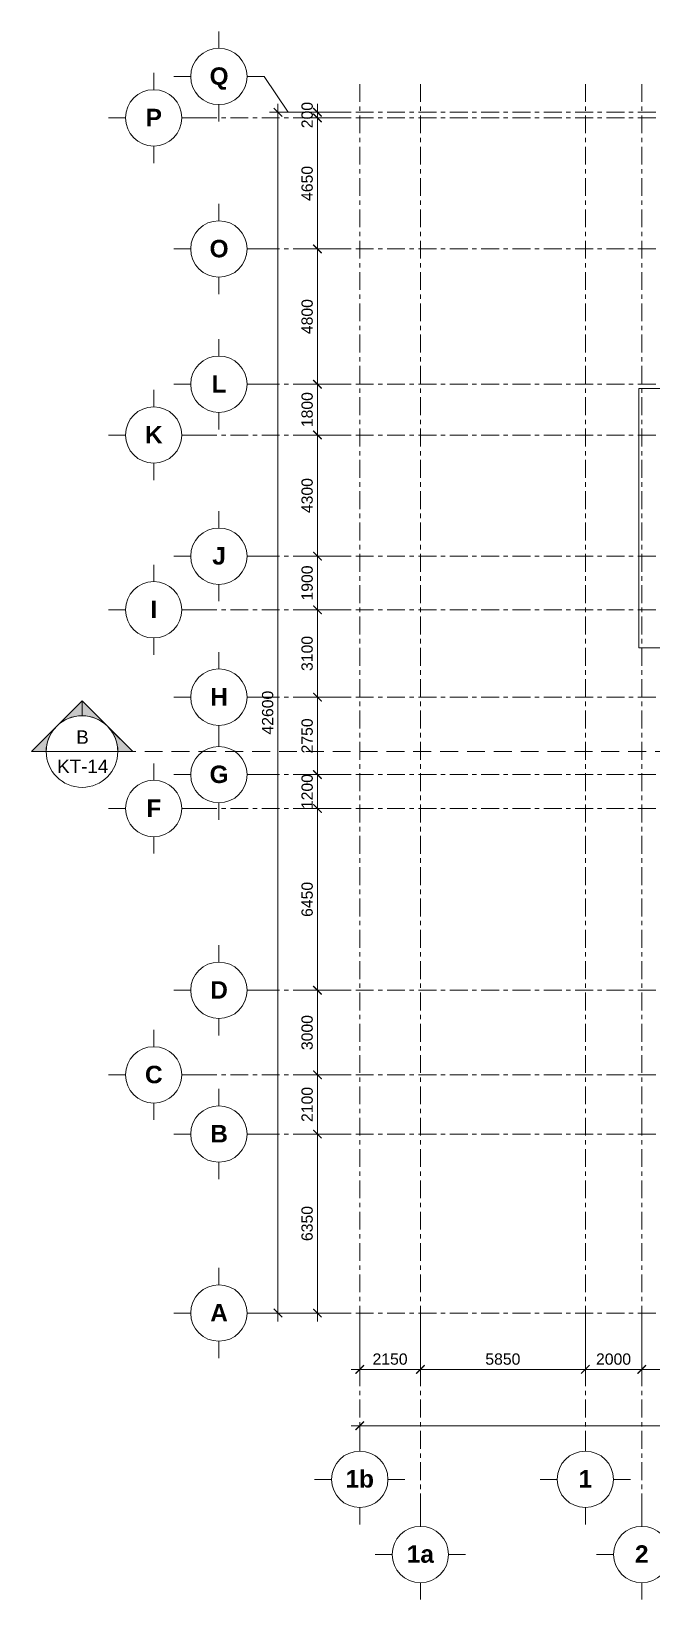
# Model space of a CAD drawing. Header units: millimetres. Extents: x -20144 to 126922, y -42414 to 48263.
# Drawn here: x 61186 to 83180, y -10168 to 45470 of the extents above; entities that cross this region are included whole.
import ezdxf

# ---------------------------------------------------------------- set-up
doc = ezdxf.new("R2010")
doc.units = ezdxf.units.MM
doc.linetypes.add('Grid Line', pattern=[22.225, 12.7, -3.175, 3.175, -3.175])
doc.linetypes.add('HIDDEN2', pattern=[4.7625, 3.175, -1.5875])
for name, color, linetype, lineweight in [('DIM', 1, 'Continuous', 5), ('G-ANNO-SYMB', 111, 'Continuous', 5), ('KH', 6, 'Continuous', 5), ('KI-HIEU-1', 151, 'Continuous', 9), ('NET-THAY', 2, 'Continuous', 9), ('TRUC', 225, 'Continuous', 5)]:
    doc.layers.add(name, color=color, linetype=linetype, lineweight=lineweight)
doc.styles.add('Arial', font='arial.ttf', dxfattribs={"height": 700})
doc.styles.add('Arial_B', font='arialbd.ttf', dxfattribs={"height": 3})
doc.styles.add('TA1', font='arial.ttf')
doc.dimstyles.new('D_200_KTx2', dxfattribs={"dimtxt": 400, "dimasz": 300, "dimexe": 300, "dimexo": 300, "dimgap": 160, "dimtad": 1, "dimdec": 0, "dimzin": 9, "dimtxsty": 'TA1', "dimblk": 'ARCHTICK', "dimcen": 1, "dimdle": 300, "dimclrd": 256, "dimclre": 256, "dimclrt": 7, "dimadec": 0, "dimazin": 0, "dimtfac": 1, "dimtdec": 0, "dimtix": 1, "dimtmove": 1, "dimatfit": 3, "dimldrblk": 'ARCHTICK', "dimfxl": 0, "dimtolj": 1, "dimtzin": 0, "dimlwd": -1, "dimlwe": -1, "dimarcsym": 0})

# ---------------------------------------------------------------- blocks, each defined once
blk = doc.blocks.new('_ARCHTICK')
at = {"color": 0, "linetype": 'ByBlock', "const_width": 0.15}
blk.add_lwpolyline([(-0.5, -0.5), (0.5, 0.5)], dxfattribs=at)
blk = doc.blocks.new('*D206')
at = {"layer": 'Defpoints', "color": 0, "transparency": 16777216}
for p in [(72830, 0), (74980, 0), (74980, -2000)]:
    blk.add_point(p, dxfattribs=at)
at = {"layer": 'DIM', "transparency": 16777216}
for p, q in [((72830, -300), (72830, -2300)), ((74980, -300), (74980, -2300)), ((72530, -2000), (75280, -2000))]:
    blk.add_line(p, q, dxfattribs=at)
at = {"layer": 'DIM', "transparency": 16777216, "xscale": 300, "yscale": 300, "zscale": 300, "rotation": 180}
blk.add_blockref('_ARCHTICK', (72830, -2000), dxfattribs=at)
at = {"layer": 'DIM', "transparency": 16777216, "xscale": 300, "yscale": 300, "zscale": 300}
blk.add_blockref('_ARCHTICK', (74980, -2000), dxfattribs=at)
at = {"layer": 'DIM', "color": 7, "transparency": 16777216, "insert": (73905, -1636), "char_height": 400, "attachment_point": 5, "style": 'TA1'}
blk.add_mtext('\\A1;2150', dxfattribs=at)
blk = doc.blocks.new('*D207')
at = {"layer": 'Defpoints', "color": 0, "transparency": 16777216}
for p in [(74980, 0), (80830, 0), (80830, -2000)]:
    blk.add_point(p, dxfattribs=at)
at = {"layer": 'DIM', "transparency": 16777216}
for p, q in [((74980, -300), (74980, -2300)), ((80830, -300), (80830, -2300)), ((74680, -2000), (81130, -2000))]:
    blk.add_line(p, q, dxfattribs=at)
at = {"layer": 'DIM', "transparency": 16777216, "xscale": 300, "yscale": 300, "zscale": 300, "rotation": 180}
blk.add_blockref('_ARCHTICK', (74980, -2000), dxfattribs=at)
at = {"layer": 'DIM', "transparency": 16777216, "xscale": 300, "yscale": 300, "zscale": 300}
blk.add_blockref('_ARCHTICK', (80830, -2000), dxfattribs=at)
at = {"layer": 'DIM', "color": 7, "transparency": 16777216, "insert": (77905, -1636), "char_height": 400, "attachment_point": 5, "style": 'TA1'}
blk.add_mtext('\\A1;5850', dxfattribs=at)
blk = doc.blocks.new('*D208')
at = {"layer": 'Defpoints', "color": 0, "transparency": 16777216}
for p in [(80830, 0), (82830, 0), (82830, -2000)]:
    blk.add_point(p, dxfattribs=at)
at = {"layer": 'DIM', "transparency": 16777216}
for p, q in [((80830, -300), (80830, -2300)), ((82830, -300), (82830, -2300)), ((80530, -2000), (83130, -2000))]:
    blk.add_line(p, q, dxfattribs=at)
at = {"layer": 'DIM', "transparency": 16777216, "xscale": 300, "yscale": 300, "zscale": 300, "rotation": 180}
blk.add_blockref('_ARCHTICK', (80830, -2000), dxfattribs=at)
at = {"layer": 'DIM', "transparency": 16777216, "xscale": 300, "yscale": 300, "zscale": 300}
blk.add_blockref('_ARCHTICK', (82830, -2000), dxfattribs=at)
at = {"layer": 'DIM', "color": 7, "transparency": 16777216, "insert": (81830, -1636), "char_height": 400, "attachment_point": 5, "style": 'TA1'}
blk.add_mtext('\\A1;2000', dxfattribs=at)
blk = doc.blocks.new('*D209')
at = {"layer": 'Defpoints', "color": 0, "transparency": 16777216}
for p in [(82830, 0), (89280, 0), (89280, -2000)]:
    blk.add_point(p, dxfattribs=at)
at = {"layer": 'DIM', "transparency": 16777216}
for p, q in [((82830, -300), (82830, -2300)), ((89280, -300), (89280, -2300)), ((82530, -2000), (89580, -2000))]:
    blk.add_line(p, q, dxfattribs=at)
at = {"layer": 'DIM', "transparency": 16777216, "xscale": 300, "yscale": 300, "zscale": 300, "rotation": 180}
blk.add_blockref('_ARCHTICK', (82830, -2000), dxfattribs=at)
at = {"layer": 'DIM', "transparency": 16777216, "xscale": 300, "yscale": 300, "zscale": 300}
blk.add_blockref('_ARCHTICK', (89280, -2000), dxfattribs=at)
at = {"layer": 'DIM', "color": 7, "transparency": 16777216, "insert": (86055, -1636), "char_height": 400, "attachment_point": 5, "style": 'TA1'}
blk.add_mtext('\\A1;6450', dxfattribs=at)
blk = doc.blocks.new('*D221')
at = {"layer": 'Defpoints', "color": 0, "transparency": 16777216}
for p in [(72830, -3576), (122330, -3576), (122330, -4000)]:
    blk.add_point(p, dxfattribs=at)
at = {"layer": 'DIM', "transparency": 16777216}
for p, q in [((72830, -3876), (72830, -4300)), ((122330, -3876), (122330, -4300)), ((72530, -4000), (122630, -4000))]:
    blk.add_line(p, q, dxfattribs=at)
at = {"layer": 'DIM', "transparency": 16777216, "xscale": 300, "yscale": 300, "zscale": 300, "rotation": 180}
blk.add_blockref('_ARCHTICK', (72830, -4000), dxfattribs=at)
at = {"layer": 'DIM', "transparency": 16777216, "xscale": 300, "yscale": 300, "zscale": 300}
blk.add_blockref('_ARCHTICK', (122330, -4000), dxfattribs=at)
at = {"layer": 'DIM', "color": 7, "transparency": 16777216, "insert": (97580, -3636), "char_height": 400, "attachment_point": 5, "style": 'TA1'}
blk.add_mtext('\\A1;49500', dxfattribs=at)
blk = doc.blocks.new('*D222')
at = {"layer": 'Defpoints', "color": 0, "transparency": 16777216}
for p in [(71330, 42400), (72830, 42600), (72830, 42400)]:
    blk.add_point(p, dxfattribs=at)
at = {"layer": 'DIM', "transparency": 16777216}
for p, q in [((71330, 42600), (71330, 42900)), ((72530, 42600), (71030, 42600)), ((72530, 42400), (71030, 42400)), ((71330, 42600), (71330, 42400)), ((71330, 42400), (71330, 42100))]:
    blk.add_line(p, q, dxfattribs=at)
at = {"layer": 'DIM', "transparency": 16777216, "xscale": 300, "yscale": 300, "zscale": 300}
for p, rotation in [((71330, 42600), 270), ((71330, 42400), 90)]:
    blk.add_blockref('_ARCHTICK', p, dxfattribs=dict(at, rotation=rotation))
at = {"layer": 'DIM', "color": 7, "transparency": 16777216, "insert": (70966, 42500), "char_height": 400, "attachment_point": 5, "rotation": 90, "style": 'TA1'}
blk.add_mtext('\\A1;200', dxfattribs=at)
blk = doc.blocks.new('*D223')
at = {"layer": 'Defpoints', "color": 0, "transparency": 16777216}
for p in [(72830, 42400), (71330, 37750), (72830, 37750)]:
    blk.add_point(p, dxfattribs=at)
at = {"layer": 'DIM', "transparency": 16777216}
for p, q in [((72530, 42400), (71030, 42400)), ((71330, 42700), (71330, 37450)), ((72530, 37750), (71030, 37750))]:
    blk.add_line(p, q, dxfattribs=at)
at = {"layer": 'DIM', "transparency": 16777216, "xscale": 300, "yscale": 300, "zscale": 300}
for p, rotation in [((71330, 42400), 90), ((71330, 37750), 270)]:
    blk.add_blockref('_ARCHTICK', p, dxfattribs=dict(at, rotation=rotation))
at = {"layer": 'DIM', "color": 7, "transparency": 16777216, "insert": (70966, 40075), "char_height": 400, "attachment_point": 5, "rotation": 90, "style": 'TA1'}
blk.add_mtext('\\A1;4650', dxfattribs=at)
blk = doc.blocks.new('*D224')
at = {"layer": 'Defpoints', "color": 0, "transparency": 16777216}
for p in [(72830, 37750), (71330, 32950), (72830, 32950)]:
    blk.add_point(p, dxfattribs=at)
at = {"layer": 'DIM', "transparency": 16777216}
for p, q in [((71330, 38050), (71330, 32650)), ((72530, 37750), (71030, 37750)), ((72530, 32950), (71030, 32950))]:
    blk.add_line(p, q, dxfattribs=at)
at = {"layer": 'DIM', "transparency": 16777216, "xscale": 300, "yscale": 300, "zscale": 300}
for p, rotation in [((71330, 37750), 90), ((71330, 32950), 270)]:
    blk.add_blockref('_ARCHTICK', p, dxfattribs=dict(at, rotation=rotation))
at = {"layer": 'DIM', "color": 7, "transparency": 16777216, "insert": (70966, 35350), "char_height": 400, "attachment_point": 5, "rotation": 90, "style": 'TA1'}
blk.add_mtext('\\A1;4800', dxfattribs=at)
blk = doc.blocks.new('*D225')
at = {"layer": 'Defpoints', "color": 0, "transparency": 16777216}
for p in [(72830, 32950), (71330, 31150), (72830, 31150)]:
    blk.add_point(p, dxfattribs=at)
at = {"layer": 'DIM', "transparency": 16777216}
for p, q in [((72530, 32950), (71030, 32950)), ((71330, 33250), (71330, 30850)), ((72530, 31150), (71030, 31150))]:
    blk.add_line(p, q, dxfattribs=at)
at = {"layer": 'DIM', "transparency": 16777216, "xscale": 300, "yscale": 300, "zscale": 300}
for p, rotation in [((71330, 32950), 90), ((71330, 31150), 270)]:
    blk.add_blockref('_ARCHTICK', p, dxfattribs=dict(at, rotation=rotation))
at = {"layer": 'DIM', "color": 7, "transparency": 16777216, "insert": (70966, 32050), "char_height": 400, "attachment_point": 5, "rotation": 90, "style": 'TA1'}
blk.add_mtext('\\A1;1800', dxfattribs=at)
blk = doc.blocks.new('*D226')
at = {"layer": 'Defpoints', "color": 0, "transparency": 16777216}
for p in [(72830, 31150), (71330, 26850), (72830, 26850)]:
    blk.add_point(p, dxfattribs=at)
at = {"layer": 'DIM', "transparency": 16777216}
for p, q in [((71330, 31450), (71330, 26550)), ((72530, 31150), (71030, 31150)), ((72530, 26850), (71030, 26850))]:
    blk.add_line(p, q, dxfattribs=at)
at = {"layer": 'DIM', "transparency": 16777216, "xscale": 300, "yscale": 300, "zscale": 300}
for p, rotation in [((71330, 31150), 90), ((71330, 26850), 270)]:
    blk.add_blockref('_ARCHTICK', p, dxfattribs=dict(at, rotation=rotation))
at = {"layer": 'DIM', "color": 7, "transparency": 16777216, "insert": (70965, 29000), "char_height": 400, "attachment_point": 5, "rotation": 90, "style": 'TA1'}
blk.add_mtext('\\A1;4300', dxfattribs=at)
blk = doc.blocks.new('*D227')
at = {"layer": 'Defpoints', "color": 0, "transparency": 16777216}
for p in [(72830, 26850), (71330, 24950), (72830, 24950)]:
    blk.add_point(p, dxfattribs=at)
at = {"layer": 'DIM', "transparency": 16777216}
for p, q in [((72530, 26850), (71030, 26850)), ((71330, 27150), (71330, 24650)), ((72530, 24950), (71030, 24950))]:
    blk.add_line(p, q, dxfattribs=at)
at = {"layer": 'DIM', "transparency": 16777216, "xscale": 300, "yscale": 300, "zscale": 300}
for p, rotation in [((71330, 26850), 90), ((71330, 24950), 270)]:
    blk.add_blockref('_ARCHTICK', p, dxfattribs=dict(at, rotation=rotation))
at = {"layer": 'DIM', "color": 7, "transparency": 16777216, "insert": (70966, 25900), "char_height": 400, "attachment_point": 5, "rotation": 90, "style": 'TA1'}
blk.add_mtext('\\A1;1900', dxfattribs=at)
blk = doc.blocks.new('*D228')
at = {"layer": 'Defpoints', "color": 0, "transparency": 16777216}
for p in [(72830, 24950), (71330, 21850), (72830, 21850)]:
    blk.add_point(p, dxfattribs=at)
at = {"layer": 'DIM', "transparency": 16777216}
for p, q in [((71330, 25250), (71330, 21550)), ((72530, 24950), (71030, 24950)), ((72530, 21850), (71030, 21850))]:
    blk.add_line(p, q, dxfattribs=at)
at = {"layer": 'DIM', "transparency": 16777216, "xscale": 300, "yscale": 300, "zscale": 300}
for p, rotation in [((71330, 24950), 90), ((71330, 21850), 270)]:
    blk.add_blockref('_ARCHTICK', p, dxfattribs=dict(at, rotation=rotation))
at = {"layer": 'DIM', "color": 7, "transparency": 16777216, "insert": (70965, 23400), "char_height": 400, "attachment_point": 5, "rotation": 90, "style": 'TA1'}
blk.add_mtext('\\A1;3100', dxfattribs=at)
blk = doc.blocks.new('*D229')
at = {"layer": 'Defpoints', "color": 0, "transparency": 16777216}
for p in [(72830, 21850), (71330, 19100), (72830, 19100)]:
    blk.add_point(p, dxfattribs=at)
at = {"layer": 'DIM', "transparency": 16777216}
for p, q in [((72530, 21850), (71030, 21850)), ((71330, 22150), (71330, 18800)), ((72530, 19100), (71030, 19100))]:
    blk.add_line(p, q, dxfattribs=at)
at = {"layer": 'DIM', "transparency": 16777216, "xscale": 300, "yscale": 300, "zscale": 300}
for p, rotation in [((71330, 21850), 90), ((71330, 19100), 270)]:
    blk.add_blockref('_ARCHTICK', p, dxfattribs=dict(at, rotation=rotation))
at = {"layer": 'DIM', "color": 7, "transparency": 16777216, "insert": (70966, 20475), "char_height": 400, "attachment_point": 5, "rotation": 90, "style": 'TA1'}
blk.add_mtext('\\A1;2750', dxfattribs=at)
blk = doc.blocks.new('*D230')
at = {"layer": 'Defpoints', "color": 0, "transparency": 16777216}
for p in [(72830, 19100), (71330, 17900), (72830, 17900)]:
    blk.add_point(p, dxfattribs=at)
at = {"layer": 'DIM', "transparency": 16777216}
for p, q in [((72530, 19100), (71030, 19100)), ((71330, 19100), (71330, 19400)), ((71330, 19100), (71330, 17900)), ((72530, 17900), (71030, 17900)), ((71330, 17900), (71330, 17600))]:
    blk.add_line(p, q, dxfattribs=at)
at = {"layer": 'DIM', "transparency": 16777216, "xscale": 300, "yscale": 300, "zscale": 300}
for p, rotation in [((71330, 19100), 270), ((71330, 17900), 90)]:
    blk.add_blockref('_ARCHTICK', p, dxfattribs=dict(at, rotation=rotation))
at = {"layer": 'DIM', "color": 7, "transparency": 16777216, "insert": (70966, 18500), "char_height": 400, "attachment_point": 5, "rotation": 90, "style": 'TA1'}
blk.add_mtext('\\A1;1200', dxfattribs=at)
blk = doc.blocks.new('*D231')
at = {"layer": 'Defpoints', "color": 0, "transparency": 16777216}
for p in [(72830, 17900), (71330, 11450), (72830, 11450)]:
    blk.add_point(p, dxfattribs=at)
at = {"layer": 'DIM', "transparency": 16777216}
for p, q in [((72530, 17900), (71030, 17900)), ((71330, 18200), (71330, 11150)), ((72530, 11450), (71030, 11450))]:
    blk.add_line(p, q, dxfattribs=at)
at = {"layer": 'DIM', "transparency": 16777216, "xscale": 300, "yscale": 300, "zscale": 300}
for p, rotation in [((71330, 17900), 90), ((71330, 11450), 270)]:
    blk.add_blockref('_ARCHTICK', p, dxfattribs=dict(at, rotation=rotation))
at = {"layer": 'DIM', "color": 7, "transparency": 16777216, "insert": (70966, 14675), "char_height": 400, "attachment_point": 5, "rotation": 90, "style": 'TA1'}
blk.add_mtext('\\A1;6450', dxfattribs=at)
blk = doc.blocks.new('*D232')
at = {"layer": 'Defpoints', "color": 0, "transparency": 16777216}
for p in [(72830, 11450), (71330, 8450), (72830, 8450)]:
    blk.add_point(p, dxfattribs=at)
at = {"layer": 'DIM', "transparency": 16777216}
for p, q in [((71330, 11750), (71330, 8150)), ((72530, 11450), (71030, 11450)), ((72530, 8450), (71030, 8450))]:
    blk.add_line(p, q, dxfattribs=at)
at = {"layer": 'DIM', "transparency": 16777216, "xscale": 300, "yscale": 300, "zscale": 300}
for p, rotation in [((71330, 11450), 90), ((71330, 8450), 270)]:
    blk.add_blockref('_ARCHTICK', p, dxfattribs=dict(at, rotation=rotation))
at = {"layer": 'DIM', "color": 7, "transparency": 16777216, "insert": (70965, 9950), "char_height": 400, "attachment_point": 5, "rotation": 90, "style": 'TA1'}
blk.add_mtext('\\A1;3000', dxfattribs=at)
blk = doc.blocks.new('*D233')
at = {"layer": 'Defpoints', "color": 0, "transparency": 16777216}
for p in [(72830, 8450), (71330, 6350), (72830, 6350)]:
    blk.add_point(p, dxfattribs=at)
at = {"layer": 'DIM', "transparency": 16777216}
for p, q in [((72530, 8450), (71030, 8450)), ((71330, 8750), (71330, 6050)), ((72530, 6350), (71030, 6350))]:
    blk.add_line(p, q, dxfattribs=at)
at = {"layer": 'DIM', "transparency": 16777216, "xscale": 300, "yscale": 300, "zscale": 300}
for p, rotation in [((71330, 8450), 90), ((71330, 6350), 270)]:
    blk.add_blockref('_ARCHTICK', p, dxfattribs=dict(at, rotation=rotation))
at = {"layer": 'DIM', "color": 7, "transparency": 16777216, "insert": (70966, 7400), "char_height": 400, "attachment_point": 5, "rotation": 90, "style": 'TA1'}
blk.add_mtext('\\A1;2100', dxfattribs=at)
blk = doc.blocks.new('*D234')
at = {"layer": 'Defpoints', "color": 0, "transparency": 16777216}
for p in [(72830, 6350), (71330, 0), (72830, 0)]:
    blk.add_point(p, dxfattribs=at)
at = {"layer": 'DIM', "transparency": 16777216}
for p, q in [((72530, 6350), (71030, 6350)), ((71330, 6650), (71330, -300)), ((72530, 0), (71030, 0))]:
    blk.add_line(p, q, dxfattribs=at)
at = {"layer": 'DIM', "transparency": 16777216, "xscale": 300, "yscale": 300, "zscale": 300}
for p, rotation in [((71330, 6350), 90), ((71330, 0), 270)]:
    blk.add_blockref('_ARCHTICK', p, dxfattribs=dict(at, rotation=rotation))
at = {"layer": 'DIM', "color": 7, "transparency": 16777216, "insert": (70965, 3175), "char_height": 400, "attachment_point": 5, "rotation": 90, "style": 'TA1'}
blk.add_mtext('\\A1;6350', dxfattribs=at)
blk = doc.blocks.new('*D235')
at = {"layer": 'Defpoints', "color": 0, "transparency": 16777216}
for p in [(72830, 42600), (69930, 0), (72830, 0)]:
    blk.add_point(p, dxfattribs=at)
at = {"layer": 'DIM', "transparency": 16777216}
for p, q in [((69930, 42900), (69930, -300)), ((72530, 42600), (69630, 42600)), ((72530, 0), (69630, 0))]:
    blk.add_line(p, q, dxfattribs=at)
at = {"layer": 'DIM', "transparency": 16777216, "xscale": 300, "yscale": 300, "zscale": 300}
for p, rotation in [((69930, 42600), 90), ((69930, 0), 270)]:
    blk.add_blockref('_ARCHTICK', p, dxfattribs=dict(at, rotation=rotation))
at = {"layer": 'DIM', "color": 7, "transparency": 16777216, "insert": (69566, 21300), "char_height": 400, "attachment_point": 5, "rotation": 90, "style": 'TA1'}
blk.add_mtext('\\A1;42600', dxfattribs=at)
blk = doc.blocks.new('Grid - FamilyAL-KH TRUC-550400-MẶT BẰNG HẦM 2')
at = {"layer": 'KH'}
for p, q in [((0, 7), (0, 4)), ((-8, -1), (-5, -1)), ((8, -1), (5, -1)), ((0, -9), (0, -6))]:
    blk.add_line(p, q, dxfattribs=at)
blk.add_circle((0, -1), 5, dxfattribs=at)
blk = doc.blocks.new('Section - Section Head - Filled-317961-MẶT BẰNG TẦNG 1')
at = {"layer": 'G-ANNO-SYMB'}
h = blk.add_hatch(color=256, dxfattribs=at)
edge = h.paths.add_edge_path(flags=0)
edge.add_line((-10.84, 4.49), (-6.35, 8.98))
edge.add_line((-6.35, 8.98), (-6.35, 6.35))
edge.add_arc((-6.35, 0), 6.35, 90, 135)
h = blk.add_hatch(color=256, dxfattribs=at)
edge = h.paths.add_edge_path(flags=0)
edge.add_arc((-6.35, 0), 6.35, 45, 90)
edge.add_line((-6.35, 6.35), (-6.35, 8.98))
edge.add_line((-6.35, 8.98), (-1.86, 4.49))
h = blk.add_hatch(color=256, dxfattribs=at)
edge = h.paths.add_edge_path(flags=0)
edge.add_arc((-6.35, 0), 6.36, 137.9216, 180)
edge.add_line((-12.71, 0), (-15.33, 0))
edge.add_line((-15.33, 0), (-11.07, 4.26))
h = blk.add_hatch(color=256, dxfattribs=at)
edge = h.paths.add_edge_path(flags=0)
edge.add_line((-1.63, 4.26), (2.63, 0))
edge.add_line((2.63, 0), (0.01, 0))
edge.add_arc((-6.35, 0), 6.36, 0, 42.0784)
for p, q in [((-6.35, 8.98), (-15.33, 0)), ((-6.35, 8.98), (-10.84, 4.49)), ((-6.35, 8.98), (2.63, 0)), ((-6.35, 6.35), (-6.35, 8.98)), ((-1.86, 4.49), (-6.35, 8.98)), ((-6.35, 8.98), (-6.35, 6.35)), ((-11.07, 4.26), (-15.33, 0)), ((2.63, 0), (-1.63, 4.26)), ((-15.33, 0), (-12.71, 0)), ((0.01, 0), (2.63, 0)), ((-12.7, 0), (-15.33, 0)), ((0, 0), (2.63, 0))]:
    blk.add_line(p, q, dxfattribs=at)
for radius, start, end in [(6.35, 360, 180), (6.35, 90, 135), (6.35, 45, 90), (6.36, 137.9216, 180), (6.36, 0, 42.0784), (6.35, 180, 360)]:
    blk.add_arc((-6.35, 0), radius, start, end, dxfattribs=at)

msp = doc.modelspace()

# ---------------------------------------------------------------- linework, layer by layer
at = {"layer": 'G-ANNO-SYMB'}
msp.add_line((61711.9, 19919), (64251.9, 19919), dxfattribs=at)
at = {"layer": 'KI-HIEU-1', "linetype": 'HIDDEN2', "ltscale": 200}
msp.add_line((64251.9, 19919), (123855.9, 19919), dxfattribs=at)
at = {"layer": 'NET-THAY'}
for p, q in [((82730.8, 23597.1), (82730.8, 32797)), ((82730.8, 32797), (85779.7, 32797)), ((87154.7, 23597.1), (82730.8, 23597.1))]:
    msp.add_line(p, q, dxfattribs=at)
at = {"layer": 'TRUC'}
msp.add_line((70293, 42599.9), (69436.9, 43869.9), dxfattribs=at)
at = {"layer": 'TRUC', "linetype": 'Grid Line', "ltscale": 50}
for p, q in [((72829.8, 43599.9), (72829.8, -4500.1)), ((74979.8, 43599.9), (74979.8, -7167.6)), ((80829.8, 43599.9), (80829.8, -4500.1)), ((82829.8, 43599.9), (82829.8, -7167.6)), ((123329.8, 42399.9), (66922.3, 42399.9)), ((123329.8, 42599.9), (70293, 42599.9)), ((123329.8, 37749.9), (69236.9, 37749.9)), ((123329.8, 32949.9), (69236.9, 32949.9)), ((123329.8, 31149.9), (66922.3, 31149.9)), ((123329.8, 26849.9), (69236.9, 26849.9)), ((123329.8, 24949.9), (66922.3, 24949.9)), ((123329.8, 21849.9), (69236.9, 21849.9)), ((123329.8, 19099.9), (69236.9, 19099.9)), ((123329.8, 17899.9), (66922.3, 17899.9)), ((123329.8, 11449.9), (69236.9, 11449.9)), ((123329.8, 8449.9), (66922.3, 8449.9)), ((123329.8, 6349.9), (69236.9, 6349.9)), ((123329.8, -0.1), (69236.9, -0.1))]:
    msp.add_line(p, q, dxfattribs=at)

# ---------------------------------------------------------------- block references
at = {"lineweight": 5}
for p, xscale, yscale, zscale, rotation in [((67636.9, 43869.9), 200.0000000000002, 200.0000000000002, 200.0000000000002, 90), ((65322.3, 42399.9), 200.0000000000002, 200.0000000000002, 200.0000000000002, 90), ((67636.9, 37749.9), 200.0000000000002, 200.0000000000002, 200.0000000000002, 90), ((67636.9, 32949.9), 200.0000000000002, 200.0000000000002, 200.0000000000002, 90), ((65322.3, 31149.9), 200.0000000000002, 200.0000000000002, 200.0000000000002, 90), ((67636.9, 26849.9), 200.0000000000002, 200.0000000000002, 200.0000000000002, 90), ((65322.3, 24949.9), 200.0000000000002, 200.0000000000002, 200.0000000000002, 90), ((67636.9, 21849.9), 200.0000000000002, 200.0000000000002, 200.0000000000002, 90), ((67636.9, 19099.9), 200.0000000000002, 200.0000000000002, 200.0000000000002, 90), ((65322.3, 17899.9), 200.0000000000002, 200.0000000000002, 200.0000000000002, 90), ((67636.9, 11449.9), 200.0000000000002, 200.0000000000002, 200.0000000000002, 90), ((65322.3, 8449.9), 200.0000000000002, 200.0000000000002, 200.0000000000002, 90), ((67636.9, 6349.9), 200.0000000000002, 200.0000000000002, 200.0000000000002, 90), ((67636.9, -0.1), 200.0000000000002, 200.0000000000002, 200.0000000000002, 90), ((72829.8, -6100.1), 199.9999999999999, 199.9999999999999, 199.9999999999999, 180), ((80829.8, -6100.1), 199.9999999999999, 199.9999999999999, 199.9999999999999, 180), ((74979.8, -8767.6), 199.9999999999999, 199.9999999999999, 199.9999999999999, 180), ((82829.8, -8767.6), 199.9999999999999, 199.9999999999999, 199.9999999999999, 180)]:
    msp.add_blockref('Grid - FamilyAL-KH TRUC-550400-MẶT BẰNG HẦM 2', p, dxfattribs=dict(at, xscale=xscale, yscale=yscale, zscale=zscale, rotation=rotation))
at = {"layer": 'G-ANNO-SYMB', "xscale": 199.9999999999999, "yscale": 199.9999999999999, "zscale": 199.9999999999999}
msp.add_blockref('Section - Section Head - Filled-317961-MẶT BẰNG TẦNG 1', (64251.9, 19919), dxfattribs=at)

# ---------------------------------------------------------------- texts
at = {"layer": 'G-ANNO-SYMB', "attachment_point": 2, "line_spacing_factor": 0.941778, "style": 'Arial'}
for s, insert, char_height, width in [('B', (62998.1, 20672.3), 476.2, 443.133), ('KT-14', (63006.2, 19633.2), 476.25, 2240.682)]:
    msp.add_mtext(s, dxfattribs=dict(at, insert=insert, char_height=char_height, width=width))
at = {"layer": 'KH', "attachment_point": 2, "line_spacing_factor": 0.941778, "style": 'Arial_B'}
for s, insert, char_height, width in [('\\fArial|b1|i0|c0|p34|;Q', (67842.1, 44192.4), 619.048, 785.949), ('\\fArial|b1|i0|c0|p34|;P', (65527.4, 42722.4), 619.048, 668.424), ('\\fArial|b1|i0|c0|p34|;O', (67842.1, 38072.4), 619.048, 785.949), ('\\fArial|b1|i0|c0|p34|;L', (67842.1, 33272.4), 619.048, 617.007), ('\\fArial|b1|i0|c0|p34|;K', (65527.4, 31472.4), 619.048, 727.186), ('\\fArial|b1|i0|c0|p34|;J', (67842.1, 27172.4), 619.048, 558.244), ('\\fArial|b1|i0|c0|p34|;I', (65527.4, 25272.4), 619.048, 279.122), ('\\fArial|b1|i0|c0|p34|;H', (67842.1, 22172.4), 619.048, 727.186), ('\\fArial|b1|i0|c0|p34|;G', (67842.1, 19422.4), 619.048, 785.949), ('\\fArial|b1|i0|c0|p34|;F', (65527.4, 18222.4), 619.048, 617.007), ('\\fArial|b1|i0|c0|p34|;D', (67842.1, 11772.4), 619.048, 727.186), ('\\fArial|b1|i0|c0|p34|;C', (65527.4, 8772.4), 619.048, 727.186), ('\\fArial|b1|i0|c0|p34|;B', (67842.1, 6672.4), 619.048, 727.186), ('\\fArial|b1|i0|c0|p34|;A', (67842.1, 322.4), 619.048, 705.15), ('1b', (72830.1, -5572.2), 619.05, 1175.251), ('\\fArial|b1|i0|c0|p34|;1', (80830.1, -5572.2), 619.048, 558.244), ('1a', (74980.1, -8239.8), 619.05, 1116.488), ('\\fArial|b1|i0|c0|p34|;2', (82830.1, -8239.8), 619.048, 558.244)]:
    msp.add_mtext(s, dxfattribs=dict(at, insert=insert, char_height=char_height, width=width))

# ---------------------------------------------------------------- dimensions: what is measured, and where the dimension line sits
at = {"layer": 'DIM'}
for base, p1, p2, picture, middle in [((69929.8, -0.1), (72829.8, 42599.9), (72829.8, -0.1), '*D235', (69565.6, 21299.9)), ((71329.8, 42399.9), (72829.8, 42599.9), (72829.8, 42399.9), '*D222', (70965.6, 42499.9)), ((71329.8, 37749.9), (72829.8, 42399.9), (72829.8, 37749.9), '*D223', (70965.6, 40074.9)), ((71329.8, 32949.9), (72829.8, 37749.9), (72829.8, 32949.9), '*D224', (70965.6, 35349.9)), ((71329.8, 31149.9), (72829.8, 32949.9), (72829.8, 31149.9), '*D225', (70965.6, 32049.9)), ((71329.8, 26849.9), (72829.8, 31149.9), (72829.8, 26849.9), '*D226', (70965.5, 28999.9)), ((71329.8, 24949.9), (72829.8, 26849.9), (72829.8, 24949.9), '*D227', (70965.6, 25899.9)), ((71329.8, 21849.9), (72829.8, 24949.9), (72829.8, 21849.9), '*D228', (70965.5, 23399.9)), ((71329.8, 19099.9), (72829.8, 21849.9), (72829.8, 19099.9), '*D229', (70965.6, 20474.9)), ((71329.8, 17899.9), (72829.8, 19099.9), (72829.8, 17899.9), '*D230', (70965.6, 18499.9)), ((71329.8, 11449.9), (72829.8, 17899.9), (72829.8, 11449.9), '*D231', (70965.6, 14674.9)), ((71329.8, 8449.9), (72829.8, 11449.9), (72829.8, 8449.9), '*D232', (70965.5, 9949.9)), ((71329.8, 6349.9), (72829.8, 8449.9), (72829.8, 6349.9), '*D233', (70965.6, 7399.9)), ((71329.8, -0.1), (72829.8, 6349.9), (72829.8, -0.1), '*D234', (70965.5, 3174.9))]:
    dim = msp.add_linear_dim(base=base, p1=p1, p2=p2, angle=90, dimstyle='D_200_KTx2', dxfattribs=at)
    dim.commit()
    dim.dimension.update_dxf_attribs({"geometry": picture, "text_midpoint": middle})
for base, p1, p2, picture, middle in [((74979.8, -2000.1), (72829.8, -0.1), (74979.8, -0.1), '*D206', (73904.8, -1635.8)), ((80829.8, -2000.1), (74979.8, -0.1), (80829.8, -0.1), '*D207', (77904.8, -1635.8)), ((82829.8, -2000.1), (80829.8, -0.1), (82829.8, -0.1), '*D208', (81829.8, -1635.8)), ((89279.8, -2000.1), (82829.8, -0.1), (89279.8, -0.1), '*D209', (86054.8, -1635.8)), ((122329.8, -4000.1), (72829.8, -3575.8), (122329.8, -3575.8), '*D221', (97579.8, -3635.8))]:
    dim = msp.add_linear_dim(base=base, p1=p1, p2=p2, dimstyle='D_200_KTx2', dxfattribs=at)
    dim.commit()
    dim.dimension.update_dxf_attribs({"geometry": picture, "text_midpoint": middle})

doc.saveas('drawing.dxf')
